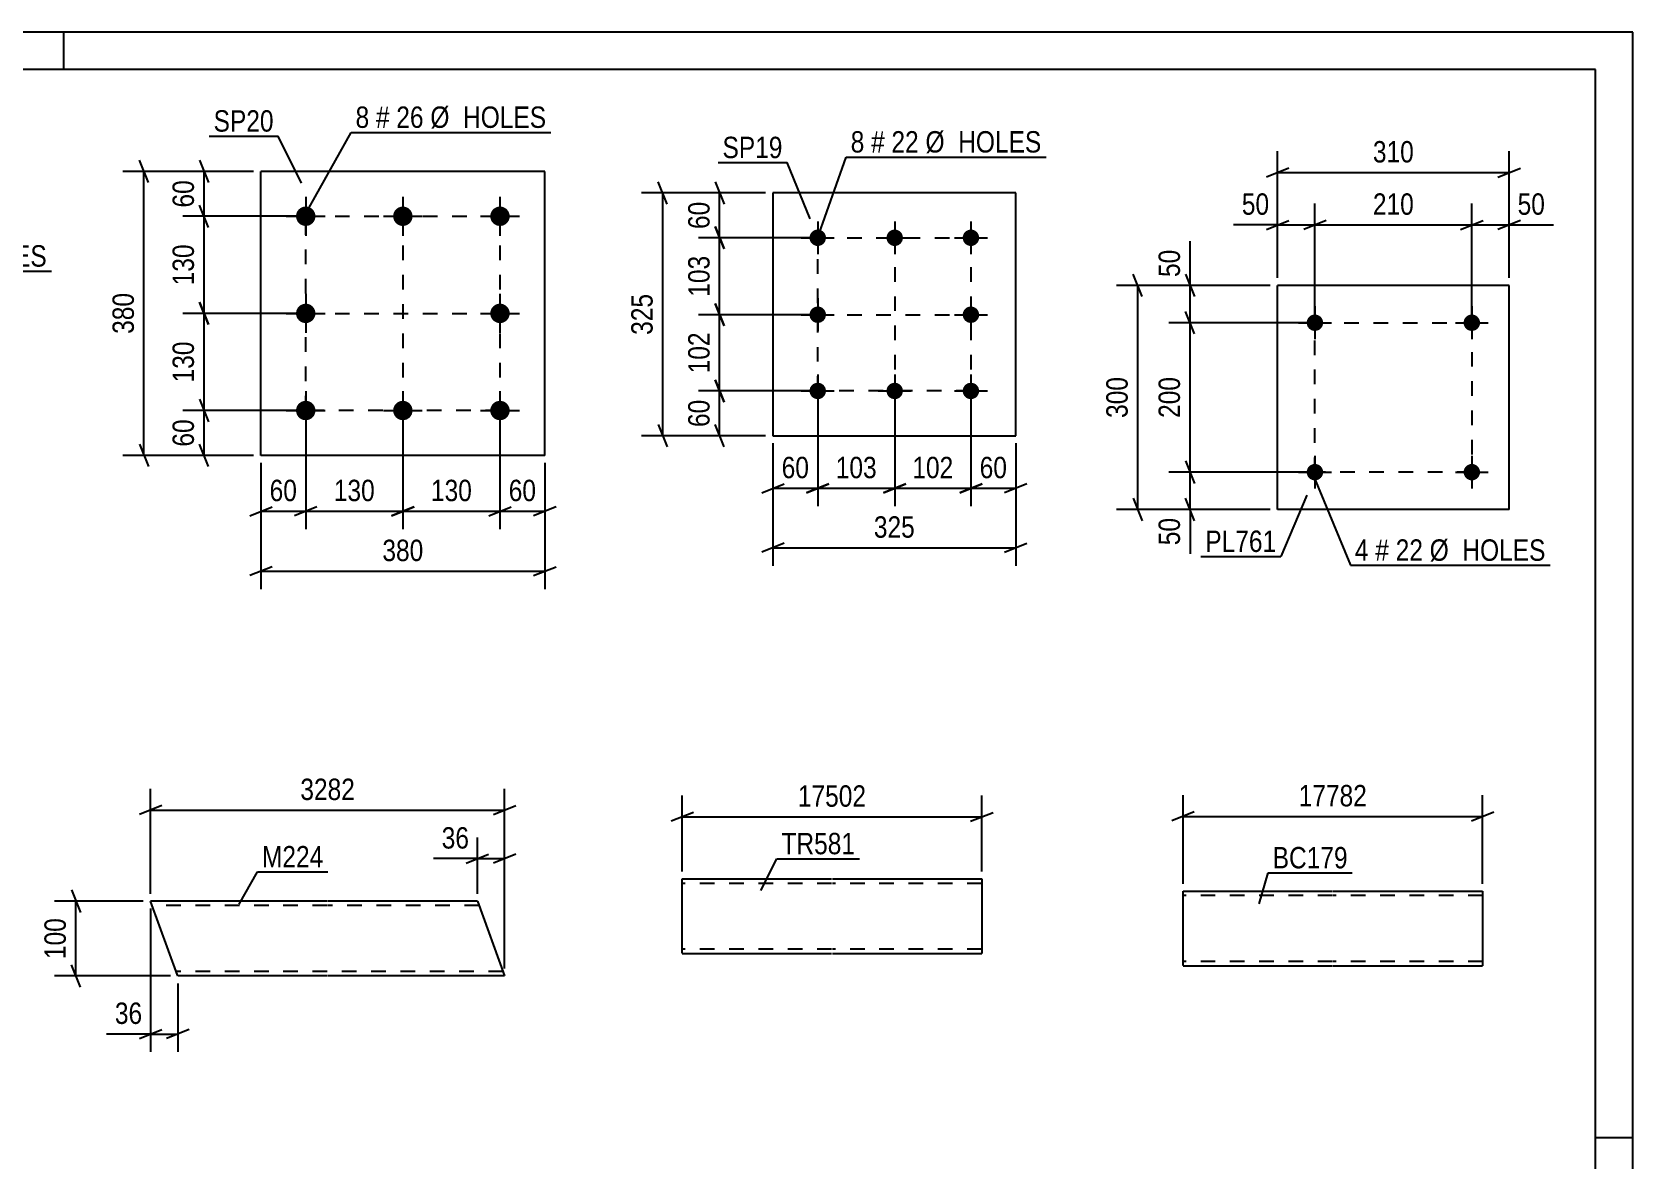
# Model space of a CAD drawing. Header units: millimetres. Extents: x 0 to 420, y 0 to 297.
# Drawn here: x 205.7 to 420, y 146 to 297 of the extents above; entities that cross this region are included whole.
import ezdxf

# ---------------------------------------------------------------- set-up
doc = ezdxf.new("R2010")
doc.units = ezdxf.units.MM
doc.linetypes.add('DXK_LINE_DOT2', pattern=[3.9198, 1.9599, -1.9599])
doc.styles.add('Arial Narrow', font='ARIALN.TTF', dxfattribs={"height": 0.2})

# ---------------------------------------------------------------- blocks, each defined once
blk = doc.blocks.new('Unknown-122572478-1115')
at = {"color": 5, "linetype": 'Continuous'}
for p, q in [((420, 297), (0, 297)), ((210, 292), (210, 297)), ((420, 0), (420, 297)), ((415, 292), (5, 292)), ((415, 5), (415, 292)), ((420, 149), (415, 149))]:
    blk.add_line(p, q, dxfattribs=at)
blk = doc.blocks.new('Part-122572478-1528 - 1512')
at = {"color": 2, "linetype": 'Continuous'}
for p, q in [((245.24, 180.67), (221.6, 180.67)), ((225.21, 170.76), (221.6, 180.67)), ((265.34, 180.67), (245.34, 180.67)), ((265.34, 180.67), (268.98, 170.67)), ((225.24, 170.67), (225.21, 170.76)), ((245.24, 170.67), (225.24, 170.67)), ((268.98, 170.67), (245.34, 170.67))]:
    blk.add_line(p, q, dxfattribs=at)
at = {"color": 7, "linetype": 'DXK_LINE_DOT2'}
for p, q in [((245.24, 180.07), (221.82, 180.07)), ((265.56, 180.07), (245.34, 180.07)), ((225.03, 171.27), (225.01, 171.31)), ((245.24, 171.27), (225.03, 171.27)), ((268.77, 171.27), (245.34, 171.27)), ((268.77, 171.27), (268.75, 171.31))]:
    blk.add_line(p, q, dxfattribs=at)
blk = doc.blocks.new('Part-122572478-1619 - 1603')
at = {"color": 2, "linetype": 'Continuous'}
for p, q in [((292.75, 173.74), (292.75, 183.65)), ((292.75, 183.65), (312.75, 183.65)), ((312.85, 183.65), (332.85, 183.65)), ((332.85, 183.65), (332.85, 173.65)), ((292.75, 173.74), (292.75, 173.65)), ((292.75, 173.65), (312.75, 173.65)), ((312.85, 173.65), (332.85, 173.65))]:
    blk.add_line(p, q, dxfattribs=at)
at = {"color": 7, "linetype": 'DXK_LINE_DOT2'}
for p, q in [((312.75, 183.05), (292.75, 183.05)), ((332.85, 183.05), (312.85, 183.05)), ((332.85, 183.56), (332.85, 183.65)), ((292.75, 174.25), (292.75, 174.29)), ((312.75, 174.25), (292.75, 174.25)), ((332.85, 174.25), (312.85, 174.25)), ((332.85, 174.25), (332.85, 174.29))]:
    blk.add_line(p, q, dxfattribs=at)
blk = doc.blocks.new('Part-122572478-1658 - 1642')
at = {"color": 2, "linetype": 'Continuous'}
for p, q in [((337.39, 275.46), (304.89, 275.46)), ((304.89, 275.46), (304.89, 242.96)), ((337.39, 242.96), (337.39, 275.46)), ((304.89, 242.96), (337.39, 242.96))]:
    blk.add_line(p, q, dxfattribs=at)
blk = doc.blocks.new('Bolt-122572478-1691 - 1642')
at = {"linetype": 'Continuous'}
for points in [[(310.89, 270.56, -1), (310.89, 268.36, -1)], [(321.19, 270.56, -1), (321.19, 268.36, -1)], [(331.39, 270.56, -1), (331.39, 268.36, -1)], [(310.89, 260.26, -1), (310.89, 258.06, -1)], [(331.39, 260.26, -1), (331.39, 258.06, -1)], [(310.89, 250.06, -1), (310.89, 247.86, -1)], [(321.19, 250.06, -1), (321.19, 247.86, -1)], [(331.39, 250.06, -1), (331.39, 247.86, -1)]]:
    blk.add_hatch(color=1, dxfattribs=at).paths.add_polyline_path(points)
at = {"color": 1, "linetype": 'Continuous'}
for p, q in [((310.89, 271.66), (310.89, 267.26)), ((321.19, 271.66), (321.19, 267.26)), ((331.39, 271.66), (331.39, 267.26)), ((308.69, 269.46), (313.09, 269.46)), ((318.99, 269.46), (323.39, 269.46)), ((329.19, 269.46), (333.59, 269.46)), ((310.89, 261.36), (310.89, 256.96)), ((331.39, 261.36), (331.39, 256.96)), ((308.69, 259.16), (313.09, 259.16)), ((329.19, 259.16), (333.59, 259.16)), ((310.89, 251.16), (310.89, 246.76)), ((321.19, 251.16), (321.19, 246.76)), ((331.39, 251.16), (331.39, 246.76)), ((308.69, 248.96), (313.09, 248.96)), ((318.99, 248.96), (323.39, 248.96)), ((329.19, 248.96), (333.59, 248.96))]:
    blk.add_line(p, q, dxfattribs=at)
blk = doc.blocks.new('Bolt-122572478-2098 - 2064')
at = {"linetype": 'Continuous'}
for points in [[(242.36, 273.64, -1), (242.36, 271.04, -1)], [(255.36, 273.64, -1), (255.36, 271.04, -1)], [(268.36, 273.64, -1), (268.36, 271.04, -1)], [(242.36, 260.64, -1), (242.36, 258.04, -1)], [(268.36, 260.64, -1), (268.36, 258.04, -1)], [(242.36, 247.64, -1), (242.36, 245.04, -1)], [(255.36, 247.64, -1), (255.36, 245.04, -1)], [(268.36, 247.64, -1), (268.36, 245.04, -1)]]:
    blk.add_hatch(color=1, dxfattribs=at).paths.add_polyline_path(points)
at = {"color": 1, "linetype": 'Continuous'}
for p, q in [((242.36, 274.94), (242.36, 269.74)), ((255.36, 274.94), (255.36, 269.74)), ((268.36, 274.94), (268.36, 269.74)), ((239.76, 272.34), (244.96, 272.34)), ((252.76, 272.34), (257.96, 272.34)), ((265.76, 272.34), (270.96, 272.34)), ((242.36, 261.94), (242.36, 256.74)), ((268.36, 261.94), (268.36, 256.74)), ((239.76, 259.34), (244.96, 259.34)), ((265.76, 259.34), (270.96, 259.34)), ((242.36, 248.94), (242.36, 243.74)), ((255.36, 248.94), (255.36, 243.74)), ((268.36, 248.94), (268.36, 243.74)), ((239.76, 246.34), (244.96, 246.34)), ((252.76, 246.34), (257.96, 246.34)), ((265.76, 246.34), (270.96, 246.34))]:
    blk.add_line(p, q, dxfattribs=at)
blk = doc.blocks.new('Part-122572478-2113 - 2064')
at = {"color": 2, "linetype": 'Continuous'}
for p, q in [((274.36, 278.34), (236.36, 278.34)), ((236.36, 240.34), (236.36, 278.34)), ((274.36, 240.34), (274.36, 278.34)), ((274.36, 240.34), (236.36, 240.34))]:
    blk.add_line(p, q, dxfattribs=at)
blk = doc.blocks.new('Bolt-122572478-2298 - 2244')
at = {"linetype": 'Continuous'}
for points in [[(378.53, 258.09, -1), (376.33, 258.09, -1)], [(399.53, 258.09, -1), (397.33, 258.09, -1)]]:
    blk.add_hatch(color=1, dxfattribs=at).paths.add_polyline_path(points)
at = {"color": 1, "linetype": 'Continuous'}
for p, q in [((377.43, 260.29), (377.43, 255.89)), ((398.43, 260.29), (398.43, 255.89)), ((375.23, 258.09), (379.63, 258.09)), ((396.23, 258.09), (400.63, 258.09))]:
    blk.add_line(p, q, dxfattribs=at)
blk = doc.blocks.new('Part-122572478-2260 - 2244')
at = {"color": 2, "linetype": 'Continuous'}
for p, q in [((403.43, 263.09), (372.43, 263.09)), ((372.43, 233.09), (372.43, 263.09)), ((403.43, 233.09), (403.43, 263.09)), ((403.43, 233.09), (372.43, 233.09))]:
    blk.add_line(p, q, dxfattribs=at)
blk = doc.blocks.new('Bolt-122572478-2293 - 2244')
at = {"linetype": 'Continuous'}
for points in [[(378.53, 238.09, -1), (376.33, 238.09, -1)], [(399.53, 238.09, -1), (397.33, 238.09, -1)]]:
    blk.add_hatch(color=1, dxfattribs=at).paths.add_polyline_path(points)
at = {"color": 1, "linetype": 'Continuous'}
for p, q in [((377.43, 240.29), (377.43, 235.89)), ((398.43, 240.29), (398.43, 235.89)), ((375.23, 238.09), (379.63, 238.09)), ((396.23, 238.09), (400.63, 238.09))]:
    blk.add_line(p, q, dxfattribs=at)
blk = doc.blocks.new('Part-122572478-2512 - 2494')
at = {"color": 2, "linetype": 'Continuous'}
for p, q in [((359.78, 172.1), (359.78, 182.01)), ((359.78, 182.01), (379.78, 182.01)), ((379.88, 182.01), (399.88, 182.01)), ((399.88, 182.01), (399.88, 172.01)), ((359.78, 172.1), (359.78, 172.01)), ((359.78, 172.01), (379.78, 172.01)), ((379.88, 172.01), (399.88, 172.01))]:
    blk.add_line(p, q, dxfattribs=at)
at = {"color": 7, "linetype": 'DXK_LINE_DOT2'}
for p, q in [((379.78, 181.41), (359.78, 181.41)), ((399.88, 181.41), (379.88, 181.41)), ((399.88, 181.91), (399.88, 182.01)), ((359.78, 172.61), (359.78, 172.65)), ((379.78, 172.61), (359.78, 172.61)), ((399.88, 172.61), (379.88, 172.61)), ((399.88, 172.61), (399.88, 172.65))]:
    blk.add_line(p, q, dxfattribs=at)
blk = doc.blocks.new('Rectangle-122572478-1778 - 1642')
at = {"color": 1, "linetype": 'DXK_LINE_DOT2'}
blk.add_lwpolyline([(310.89, 269.46), (331.39, 269.46), (331.39, 248.96), (310.89, 248.96), (310.89, 269.46)], close=True, dxfattribs=at)
blk = doc.blocks.new('Rectangle-122572478-2200 - 2064')
at = {"color": 1, "linetype": 'DXK_LINE_DOT2'}
blk.add_lwpolyline([(242.36, 272.34), (268.36, 272.34), (268.36, 246.34), (242.36, 246.34), (242.36, 272.34)], close=True, dxfattribs=at)
blk = doc.blocks.new('Rectangle-122572478-2407 - 2244')
at = {"color": 1, "linetype": 'DXK_LINE_DOT2'}
blk.add_lwpolyline([(377.43, 258.09), (398.43, 258.09), (398.43, 238.09), (377.43, 238.09), (377.43, 258.09)], close=True, dxfattribs=at)
blk = doc.blocks.new('Line-122572478-1771 - 1642')
at = {"color": 1, "linetype": 'DXK_LINE_DOT2'}
blk.add_line((321.19, 269.46), (321.19, 248.96), dxfattribs=at)
blk = doc.blocks.new('Line-122572478-2193 - 2064')
at = {"color": 1, "linetype": 'DXK_LINE_DOT2'}
blk.add_line((255.36, 272.34), (255.36, 246.34), dxfattribs=at)
blk = doc.blocks.new('Line-122572478-1764 - 1642')
at = {"color": 1, "linetype": 'DXK_LINE_DOT2'}
blk.add_line((310.89, 259.16), (331.39, 259.16), dxfattribs=at)
blk = doc.blocks.new('Line-122572478-2186 - 2064')
at = {"color": 1, "linetype": 'DXK_LINE_DOT2'}
blk.add_line((242.36, 259.34), (268.36, 259.34), dxfattribs=at)
blk = doc.blocks.new('StraightDimension-122572478-1582 - 1512')
at = {"color": 7, "linetype": 'Continuous'}
for p, q in [((221.6, 179.67), (221.6, 160.49)), ((225.24, 169.67), (225.24, 160.49)), ((220.1, 162.29), (223.1, 163.49)), ((221.6, 162.89), (225.24, 162.89)), ((226.74, 163.49), (223.74, 162.29))]:
    blk.add_line(p, q, dxfattribs=at)
at = {"color": 0}
blk.add_wipeout([(221.08, 163.64), (221.08, 167.84), (216.22, 167.84), (216.22, 163.64)], dxfattribs=at)
at = {"color": 7, "linetype": 'Continuous'}
blk.add_line((221.6, 162.89), (215.7, 162.89), dxfattribs=at)
blk.add_line((221.6, 162.89), (215.7, 162.89), dxfattribs=at)
at = {"color": 3, "style": 'Arial Narrow'}
blk.add_text('36', height=2.863, dxfattribs=at).set_placement((216.82, 164.24))
blk = doc.blocks.new('StraightDimension-122572478-1542 - 1512')
at = {"color": 7, "linetype": 'Continuous'}
for p, q in [((211, 182.17), (212.2, 179.17)), ((220.6, 180.67), (208.75, 180.67)), ((211.6, 170.67), (211.6, 180.67)), ((212.2, 169.17), (211, 172.17)), ((224.24, 170.67), (208.75, 170.67))]:
    blk.add_line(p, q, dxfattribs=at)
at = {"color": 0}
blk.add_wipeout([(210.85, 179.01), (206.65, 179.01), (206.65, 172.32), (210.85, 172.32)], dxfattribs=at)
at = {"color": 3, "style": 'Arial Narrow'}
blk.add_text('100', height=2.863, rotation=90.0002, dxfattribs=at).set_placement((210.25, 172.92))
blk = doc.blocks.new('StraightDimension-122572478-1531 - 1512')
at = {"color": 7, "linetype": 'Continuous'}
for p, q in [((221.6, 181.67), (221.6, 195.71)), ((268.98, 171.67), (268.98, 195.71)), ((223.1, 193.46), (220.1, 192.26)), ((221.6, 192.86), (268.98, 192.86)), ((267.48, 192.26), (270.48, 193.46))]:
    blk.add_line(p, q, dxfattribs=at)
at = {"color": 0}
blk.add_wipeout([(249.55, 193.61), (249.55, 197.81), (241.04, 197.81), (241.04, 193.61)], dxfattribs=at)
at = {"color": 3, "style": 'Arial Narrow'}
blk.add_text('3282', height=2.863, dxfattribs=at).set_placement((241.64, 194.21))
blk = doc.blocks.new('StraightDimension-122572478-1564 - 1512')
at = {"color": 7, "linetype": 'Continuous'}
for p, q in [((265.34, 181.67), (265.34, 189.21)), ((268.98, 171.67), (268.98, 189.21)), ((263.84, 185.76), (266.84, 186.96)), ((270.48, 186.96), (267.48, 185.76)), ((265.34, 186.36), (268.98, 186.36))]:
    blk.add_line(p, q, dxfattribs=at)
at = {"color": 0}
blk.add_wipeout([(264.82, 187.11), (264.82, 191.31), (259.96, 191.31), (259.96, 187.11)], dxfattribs=at)
at = {"color": 7, "linetype": 'Continuous'}
blk.add_line((265.34, 186.36), (259.44, 186.36), dxfattribs=at)
blk.add_line((265.34, 186.36), (259.44, 186.36), dxfattribs=at)
at = {"color": 3, "style": 'Arial Narrow'}
blk.add_text('36', height=2.863, dxfattribs=at).set_placement((260.56, 187.71))
blk = doc.blocks.new('StraightDimension-122572478-1628 - 1603')
at = {"color": 7, "linetype": 'Continuous'}
for p, q in [((292.75, 184.65), (292.75, 194.81)), ((332.85, 184.65), (332.85, 194.81)), ((294.25, 192.56), (291.25, 191.36)), ((292.75, 191.96), (332.85, 191.96)), ((331.35, 191.36), (334.35, 192.56))]:
    blk.add_line(p, q, dxfattribs=at)
at = {"color": 0}
blk.add_wipeout([(317.97, 192.71), (317.97, 196.91), (307.63, 196.91), (307.63, 192.71)], dxfattribs=at)
at = {"color": 3, "style": 'Arial Narrow'}
blk.add_text('17502', height=2.863, dxfattribs=at).set_placement((308.23, 193.31))
blk = doc.blocks.new('StraightDimension-122572478-1718 - 1642')
at = {"color": 7, "linetype": 'Continuous'}
for p, q in [((290.74, 273.96), (289.54, 276.96)), ((303.89, 275.46), (287.29, 275.46)), ((290.14, 242.96), (290.14, 275.46)), ((289.54, 244.46), (290.74, 241.46)), ((303.89, 242.96), (287.29, 242.96))]:
    blk.add_line(p, q, dxfattribs=at)
at = {"color": 0}
blk.add_wipeout([(289.39, 262.55), (285.19, 262.55), (285.19, 255.87), (289.39, 255.87)], dxfattribs=at)
at = {"color": 3, "style": 'Arial Narrow'}
blk.add_text('325', height=2.863, rotation=90.0002, dxfattribs=at).set_placement((288.79, 256.47))
blk = doc.blocks.new('StraightDimension-122572478-1693 - 1642')
at = {"color": 7, "linetype": 'Continuous'}
for p, q in [((297.16, 276.96), (298.36, 273.96)), ((303.89, 275.46), (294.91, 275.46)), ((297.76, 269.46), (297.76, 275.46)), ((298.36, 267.96), (297.16, 270.96)), ((309.89, 269.46), (294.91, 269.46))]:
    blk.add_line(p, q, dxfattribs=at)
at = {"color": 0}
blk.add_wipeout([(297.01, 274.89), (292.81, 274.89), (292.81, 270.03), (297.01, 270.03)], dxfattribs=at)
at = {"color": 3, "style": 'Arial Narrow'}
blk.add_text('60', height=2.863, rotation=90.0002, dxfattribs=at).set_placement((296.41, 270.63))
blk = doc.blocks.new('StraightDimension-122572478-1703 - 1642')
at = {"color": 7, "linetype": 'Continuous'}
for p, q in [((309.89, 248.96), (294.91, 248.96)), ((297.16, 250.46), (298.36, 247.46)), ((297.76, 242.96), (297.76, 248.96)), ((298.36, 241.46), (297.16, 244.46)), ((303.89, 242.96), (294.91, 242.96))]:
    blk.add_line(p, q, dxfattribs=at)
at = {"color": 0}
blk.add_wipeout([(297.01, 248.39), (292.81, 248.39), (292.81, 243.53), (297.01, 243.53)], dxfattribs=at)
at = {"color": 3, "style": 'Arial Narrow'}
blk.add_text('60', height=2.863, rotation=90.0002, dxfattribs=at).set_placement((296.41, 244.13))
blk = doc.blocks.new('StraightDimension-122572478-1731 - 1642')
at = {"color": 7, "linetype": 'Continuous'}
for p, q in [((331.39, 247.96), (331.39, 233.53)), ((337.39, 241.96), (337.39, 233.53)), ((329.89, 235.33), (332.89, 236.53)), ((331.39, 235.93), (337.39, 235.93)), ((338.89, 236.53), (335.89, 235.33))]:
    blk.add_line(p, q, dxfattribs=at)
at = {"color": 0}
blk.add_wipeout([(336.82, 236.68), (336.82, 240.88), (331.96, 240.88), (331.96, 236.68)], dxfattribs=at)
at = {"color": 3, "style": 'Arial Narrow'}
blk.add_text('60', height=2.863, dxfattribs=at).set_placement((332.56, 237.28))
blk = doc.blocks.new('StraightDimension-122572478-1741 - 1642')
at = {"color": 7, "linetype": 'Continuous'}
for p, q in [((310.89, 247.96), (310.89, 233.53)), ((304.89, 241.96), (304.89, 233.53)), ((303.39, 235.33), (306.39, 236.53)), ((304.89, 235.93), (310.89, 235.93)), ((312.39, 236.53), (309.39, 235.33))]:
    blk.add_line(p, q, dxfattribs=at)
at = {"color": 0}
blk.add_wipeout([(310.32, 236.68), (310.32, 240.88), (305.46, 240.88), (305.46, 236.68)], dxfattribs=at)
at = {"color": 3, "style": 'Arial Narrow'}
blk.add_text('60', height=2.863, dxfattribs=at).set_placement((306.06, 237.28))
blk = doc.blocks.new('StraightDimension-122572478-1754 - 1642')
at = {"color": 7, "linetype": 'Continuous'}
for p, q in [((304.89, 241.96), (304.89, 225.57)), ((337.39, 241.96), (337.39, 225.57)), ((306.39, 228.57), (303.39, 227.37)), ((304.89, 227.97), (337.39, 227.97)), ((335.89, 227.37), (338.89, 228.57))]:
    blk.add_line(p, q, dxfattribs=at)
at = {"color": 0}
blk.add_wipeout([(324.48, 228.72), (324.48, 232.92), (317.8, 232.92), (317.8, 228.72)], dxfattribs=at)
at = {"color": 3, "style": 'Arial Narrow'}
blk.add_text('325', height=2.863, dxfattribs=at).set_placement((318.4, 229.32))
blk = doc.blocks.new('StraightDimension-122572478-3417 - 1642')
at = {"color": 7, "linetype": 'Continuous'}
for p, q in [((297.16, 260.66), (298.36, 257.66)), ((309.89, 259.16), (294.91, 259.16)), ((297.76, 248.96), (297.76, 259.16)), ((309.89, 248.96), (294.91, 248.96)), ((298.36, 247.46), (297.16, 250.46))]:
    blk.add_line(p, q, dxfattribs=at)
at = {"color": 0}
blk.add_wipeout([(297.01, 257.4), (292.81, 257.4), (292.81, 250.72), (297.01, 250.72)], dxfattribs=at)
at = {"color": 3, "style": 'Arial Narrow'}
blk.add_text('102', height=2.863, rotation=90.0002, dxfattribs=at).set_placement((296.41, 251.32))
blk = doc.blocks.new('StraightDimension-122572478-3419 - 1642')
at = {"color": 7, "linetype": 'Continuous'}
for p, q in [((297.16, 270.96), (298.36, 267.96)), ((309.89, 269.46), (294.91, 269.46)), ((297.76, 259.16), (297.76, 269.46)), ((298.36, 257.66), (297.16, 260.66)), ((309.89, 259.16), (294.91, 259.16))]:
    blk.add_line(p, q, dxfattribs=at)
at = {"color": 0}
blk.add_wipeout([(297.01, 267.65), (292.81, 267.65), (292.81, 260.97), (297.01, 260.97)], dxfattribs=at)
at = {"color": 3, "style": 'Arial Narrow'}
blk.add_text('103', height=2.863, rotation=90.0002, dxfattribs=at).set_placement((296.41, 261.57))
blk = doc.blocks.new('StraightDimension-122572478-3439 - 1642')
at = {"color": 7, "linetype": 'Continuous'}
for p, q in [((310.89, 247.96), (310.89, 233.53)), ((321.19, 247.96), (321.19, 233.53)), ((309.39, 235.33), (312.39, 236.53)), ((310.89, 235.93), (321.19, 235.93)), ((322.69, 236.53), (319.69, 235.33))]:
    blk.add_line(p, q, dxfattribs=at)
at = {"color": 0}
blk.add_wipeout([(319.38, 236.68), (319.38, 240.88), (312.7, 240.88), (312.7, 236.68)], dxfattribs=at)
at = {"color": 3, "style": 'Arial Narrow'}
blk.add_text('103', height=2.863, dxfattribs=at).set_placement((313.3, 237.28))
blk = doc.blocks.new('StraightDimension-122572478-3441 - 1642')
at = {"color": 7, "linetype": 'Continuous'}
for p, q in [((321.19, 247.96), (321.19, 233.53)), ((331.39, 247.96), (331.39, 233.53)), ((319.69, 235.33), (322.69, 236.53)), ((321.19, 235.93), (331.39, 235.93)), ((332.89, 236.53), (329.89, 235.33))]:
    blk.add_line(p, q, dxfattribs=at)
at = {"color": 0}
blk.add_wipeout([(329.63, 236.68), (329.63, 240.88), (322.95, 240.88), (322.95, 236.68)], dxfattribs=at)
at = {"color": 3, "style": 'Arial Narrow'}
blk.add_text('102', height=2.863, dxfattribs=at).set_placement((323.55, 237.28))
blk = doc.blocks.new('StraightDimension-122572478-2129 - 2064')
at = {"color": 7, "linetype": 'Continuous'}
for p, q in [((228.15, 279.84), (229.35, 276.84)), ((235.36, 278.34), (225.9, 278.34)), ((228.75, 272.34), (228.75, 278.34)), ((241.36, 272.34), (225.9, 272.34)), ((229.35, 270.84), (228.15, 273.84))]:
    blk.add_line(p, q, dxfattribs=at)
at = {"color": 0}
blk.add_wipeout([(228, 277.77), (223.8, 277.77), (223.8, 272.91), (228, 272.91)], dxfattribs=at)
at = {"color": 3, "style": 'Arial Narrow'}
blk.add_text('60', height=2.863, rotation=90.0002, dxfattribs=at).set_placement((227.4, 273.51))
blk = doc.blocks.new('StraightDimension-122572478-2115 - 2064')
at = {"color": 7, "linetype": 'Continuous'}
for p, q in [((228.15, 247.84), (229.35, 244.84)), ((241.36, 246.34), (225.9, 246.34)), ((228.75, 240.34), (228.75, 246.34)), ((235.36, 240.34), (225.9, 240.34)), ((229.35, 238.84), (228.15, 241.84))]:
    blk.add_line(p, q, dxfattribs=at)
at = {"color": 0}
blk.add_wipeout([(228, 245.77), (223.8, 245.77), (223.8, 240.91), (228, 240.91)], dxfattribs=at)
at = {"color": 3, "style": 'Arial Narrow'}
blk.add_text('60', height=2.863, rotation=90.0002, dxfattribs=at).set_placement((227.4, 241.51))
blk = doc.blocks.new('StraightDimension-122572478-4116 - 2064')
at = {"color": 7, "linetype": 'Continuous'}
for p, q in [((241.36, 272.34), (225.9, 272.34)), ((229.35, 270.84), (228.15, 273.84)), ((228.75, 259.34), (228.75, 272.34)), ((241.36, 259.34), (225.9, 259.34)), ((228.15, 260.84), (229.35, 257.84))]:
    blk.add_line(p, q, dxfattribs=at)
at = {"color": 0}
blk.add_wipeout([(228, 269.18), (223.8, 269.18), (223.8, 262.5), (228, 262.5)], dxfattribs=at)
at = {"color": 3, "style": 'Arial Narrow'}
blk.add_text('130', height=2.863, rotation=90.0002, dxfattribs=at).set_placement((227.4, 263.1))
blk = doc.blocks.new('StraightDimension-122572478-2140 - 2064')
at = {"color": 7, "linetype": 'Continuous'}
for p, q in [((221.31, 276.84), (220.11, 279.84)), ((235.36, 278.34), (217.86, 278.34)), ((220.71, 240.34), (220.71, 278.34)), ((235.36, 240.34), (217.86, 240.34)), ((220.11, 241.84), (221.31, 238.84))]:
    blk.add_line(p, q, dxfattribs=at)
at = {"color": 0}
blk.add_wipeout([(219.96, 262.68), (215.76, 262.68), (215.76, 256), (219.96, 256)], dxfattribs=at)
at = {"color": 3, "style": 'Arial Narrow'}
blk.add_text('380', height=2.863, rotation=90.0002, dxfattribs=at).set_placement((219.36, 256.6))
blk = doc.blocks.new('StraightDimension-122572478-2151 - 2064')
at = {"color": 7, "linetype": 'Continuous'}
for p, q in [((268.36, 245.34), (268.36, 230.46)), ((274.36, 239.34), (274.36, 230.46)), ((266.86, 232.26), (269.86, 233.46)), ((268.36, 232.86), (274.36, 232.86)), ((275.86, 233.46), (272.86, 232.26))]:
    blk.add_line(p, q, dxfattribs=at)
at = {"color": 0}
blk.add_wipeout([(273.79, 233.61), (273.79, 237.81), (268.93, 237.81), (268.93, 233.61)], dxfattribs=at)
at = {"color": 3, "style": 'Arial Narrow'}
blk.add_text('60', height=2.863, dxfattribs=at).set_placement((269.53, 234.21))
blk = doc.blocks.new('StraightDimension-122572478-2165 - 2064')
at = {"color": 7, "linetype": 'Continuous'}
for p, q in [((242.36, 245.34), (242.36, 230.46)), ((236.36, 239.34), (236.36, 230.46)), ((234.86, 232.26), (237.86, 233.46)), ((236.36, 232.86), (242.36, 232.86)), ((243.86, 233.46), (240.86, 232.26))]:
    blk.add_line(p, q, dxfattribs=at)
at = {"color": 0}
blk.add_wipeout([(241.79, 233.61), (241.79, 237.81), (236.93, 237.81), (236.93, 233.61)], dxfattribs=at)
at = {"color": 3, "style": 'Arial Narrow'}
blk.add_text('60', height=2.863, dxfattribs=at).set_placement((237.53, 234.21))
blk = doc.blocks.new('StraightDimension-122572478-2176 - 2064')
at = {"color": 7, "linetype": 'Continuous'}
for p, q in [((236.36, 239.34), (236.36, 222.44)), ((274.36, 239.34), (274.36, 222.44)), ((237.86, 225.44), (234.86, 224.24)), ((272.86, 224.24), (275.86, 225.44)), ((236.36, 224.84), (274.36, 224.84))]:
    blk.add_line(p, q, dxfattribs=at)
at = {"color": 0}
blk.add_wipeout([(258.7, 225.59), (258.7, 229.79), (252.02, 229.79), (252.02, 225.59)], dxfattribs=at)
at = {"color": 3, "style": 'Arial Narrow'}
blk.add_text('380', height=2.863, dxfattribs=at).set_placement((252.62, 226.19))
blk = doc.blocks.new('StraightDimension-122572478-4114 - 2064')
at = {"color": 7, "linetype": 'Continuous'}
for p, q in [((241.36, 259.34), (225.9, 259.34)), ((229.35, 257.84), (228.15, 260.84)), ((228.75, 246.34), (228.75, 259.34)), ((228.15, 247.84), (229.35, 244.84)), ((241.36, 246.34), (225.9, 246.34))]:
    blk.add_line(p, q, dxfattribs=at)
at = {"color": 0}
blk.add_wipeout([(228, 256.18), (223.8, 256.18), (223.8, 249.5), (228, 249.5)], dxfattribs=at)
at = {"color": 3, "style": 'Arial Narrow'}
blk.add_text('130', height=2.863, rotation=90.0002, dxfattribs=at).set_placement((227.4, 250.1))
blk = doc.blocks.new('StraightDimension-122572478-4136 - 2064')
at = {"color": 7, "linetype": 'Continuous'}
for p, q in [((242.36, 245.34), (242.36, 230.46)), ((255.36, 245.34), (255.36, 230.46)), ((243.86, 233.46), (240.86, 232.26)), ((242.36, 232.86), (255.36, 232.86)), ((253.86, 232.26), (256.86, 233.46))]:
    blk.add_line(p, q, dxfattribs=at)
at = {"color": 0}
blk.add_wipeout([(252.2, 233.61), (252.2, 237.81), (245.52, 237.81), (245.52, 233.61)], dxfattribs=at)
at = {"color": 3, "style": 'Arial Narrow'}
blk.add_text('130', height=2.863, dxfattribs=at).set_placement((246.12, 234.21))
blk = doc.blocks.new('StraightDimension-122572478-4138 - 2064')
at = {"color": 7, "linetype": 'Continuous'}
for p, q in [((255.36, 245.34), (255.36, 230.46)), ((268.36, 245.34), (268.36, 230.46)), ((256.86, 233.46), (253.86, 232.26)), ((255.36, 232.86), (268.36, 232.86)), ((266.86, 232.26), (269.86, 233.46))]:
    blk.add_line(p, q, dxfattribs=at)
at = {"color": 0}
blk.add_wipeout([(265.2, 233.61), (265.2, 237.81), (258.52, 237.81), (258.52, 233.61)], dxfattribs=at)
at = {"color": 3, "style": 'Arial Narrow'}
blk.add_text('130', height=2.863, dxfattribs=at).set_placement((259.12, 234.21))
blk = doc.blocks.new('StraightDimension-122572478-2313 - 2244')
at = {"color": 7, "linetype": 'Continuous'}
for p, q in [((361.32, 256.59), (360.12, 259.59)), ((376.43, 258.09), (357.87, 258.09)), ((360.72, 238.09), (360.72, 258.09)), ((376.43, 238.09), (357.87, 238.09)), ((360.12, 239.59), (361.32, 236.59))]:
    blk.add_line(p, q, dxfattribs=at)
at = {"color": 0}
blk.add_wipeout([(359.97, 251.43), (355.77, 251.43), (355.77, 244.75), (359.97, 244.75)], dxfattribs=at)
at = {"color": 3, "style": 'Arial Narrow'}
blk.add_text('200', height=2.863, rotation=90.0002, dxfattribs=at).set_placement((359.37, 245.35))
blk = doc.blocks.new('StraightDimension-122572478-2329 - 2244')
at = {"color": 7, "linetype": 'Continuous'}
for p, q in [((376.43, 238.09), (357.87, 238.09)), ((360.12, 239.59), (361.32, 236.59)), ((360.72, 233.09), (360.72, 238.09)), ((361.32, 231.59), (360.12, 234.59)), ((371.43, 233.09), (357.87, 233.09))]:
    blk.add_line(p, q, dxfattribs=at)
at = {"color": 0}
blk.add_wipeout([(359.97, 232.56), (355.77, 232.56), (355.77, 227.71), (359.97, 227.71)], dxfattribs=at)
at = {"color": 7, "linetype": 'Continuous'}
blk.add_line((360.72, 233.09), (360.72, 227.18), dxfattribs=at)
blk.add_line((360.72, 233.09), (360.72, 227.18), dxfattribs=at)
at = {"color": 3, "style": 'Arial Narrow'}
blk.add_text('50', height=2.863, rotation=90.0002, dxfattribs=at).set_placement((359.37, 228.31))
blk = doc.blocks.new('StraightDimension-122572478-2343 - 2244')
at = {"color": 7, "linetype": 'Continuous'}
for p, q in [((354.32, 261.59), (353.12, 264.59)), ((371.43, 263.09), (350.87, 263.09)), ((353.72, 233.09), (353.72, 263.09)), ((353.12, 234.59), (354.32, 231.59)), ((371.43, 233.09), (350.87, 233.09))]:
    blk.add_line(p, q, dxfattribs=at)
at = {"color": 0}
blk.add_wipeout([(352.97, 251.43), (348.77, 251.43), (348.77, 244.75), (352.97, 244.75)], dxfattribs=at)
at = {"color": 3, "style": 'Arial Narrow'}
blk.add_text('300', height=2.863, rotation=90.0002, dxfattribs=at).set_placement((352.37, 245.35))
blk = doc.blocks.new('StraightDimension-122572478-2300 - 2244')
at = {"color": 7, "linetype": 'Continuous'}
for p, q in [((360.12, 264.59), (361.32, 261.59)), ((371.43, 263.09), (357.87, 263.09)), ((360.72, 258.09), (360.72, 263.09)), ((361.32, 256.59), (360.12, 259.59)), ((376.43, 258.09), (357.87, 258.09))]:
    blk.add_line(p, q, dxfattribs=at)
at = {"color": 0}
blk.add_wipeout([(359.97, 268.47), (355.77, 268.47), (355.77, 263.61), (359.97, 263.61)], dxfattribs=at)
at = {"color": 7, "linetype": 'Continuous'}
blk.add_line((360.72, 263.09), (360.72, 268.99), dxfattribs=at)
blk.add_line((360.72, 263.09), (360.72, 268.99), dxfattribs=at)
at = {"color": 3, "style": 'Arial Narrow'}
blk.add_text('50', height=2.863, rotation=90.0002, dxfattribs=at).set_placement((359.37, 264.21))
blk = doc.blocks.new('StraightDimension-122572478-2354 - 2244')
at = {"color": 7, "linetype": 'Continuous'}
for p, q in [((372.43, 264.09), (372.43, 274.04)), ((377.43, 259.09), (377.43, 274.04)), ((370.93, 270.59), (373.93, 271.79)), ((372.43, 271.19), (377.43, 271.19)), ((378.93, 271.79), (375.93, 270.59))]:
    blk.add_line(p, q, dxfattribs=at)
at = {"color": 0}
blk.add_wipeout([(371.91, 271.94), (371.91, 276.14), (367.05, 276.14), (367.05, 271.94)], dxfattribs=at)
at = {"color": 7, "linetype": 'Continuous'}
blk.add_line((372.43, 271.19), (366.52, 271.19), dxfattribs=at)
blk.add_line((372.43, 271.19), (366.52, 271.19), dxfattribs=at)
at = {"color": 3, "style": 'Arial Narrow'}
blk.add_text('50', height=2.863, dxfattribs=at).set_placement((367.65, 272.54))
blk = doc.blocks.new('StraightDimension-122572478-2367 - 2244')
at = {"color": 7, "linetype": 'Continuous'}
for p, q in [((377.43, 259.09), (377.43, 274.04)), ((398.43, 259.09), (398.43, 274.04)), ((378.93, 271.79), (375.93, 270.59)), ((377.43, 271.19), (398.43, 271.19)), ((396.93, 270.59), (399.93, 271.79))]:
    blk.add_line(p, q, dxfattribs=at)
at = {"color": 0}
blk.add_wipeout([(391.27, 271.94), (391.27, 276.14), (384.59, 276.14), (384.59, 271.94)], dxfattribs=at)
at = {"color": 3, "style": 'Arial Narrow'}
blk.add_text('210', height=2.863, dxfattribs=at).set_placement((385.19, 272.54))
blk = doc.blocks.new('StraightDimension-122572478-2383 - 2244')
at = {"color": 7, "linetype": 'Continuous'}
for p, q in [((398.43, 259.09), (398.43, 274.04)), ((403.43, 264.09), (403.43, 274.04)), ((396.93, 270.59), (399.93, 271.79)), ((398.43, 271.19), (403.43, 271.19)), ((404.93, 271.79), (401.93, 270.59))]:
    blk.add_line(p, q, dxfattribs=at)
at = {"color": 0}
blk.add_wipeout([(408.81, 271.94), (408.81, 276.14), (403.96, 276.14), (403.96, 271.94)], dxfattribs=at)
at = {"color": 7, "linetype": 'Continuous'}
blk.add_line((403.43, 271.19), (409.34, 271.19), dxfattribs=at)
blk.add_line((403.43, 271.19), (409.34, 271.19), dxfattribs=at)
at = {"color": 3, "style": 'Arial Narrow'}
blk.add_text('50', height=2.863, dxfattribs=at).set_placement((404.56, 272.54))
blk = doc.blocks.new('StraightDimension-122572478-2397 - 2244')
at = {"color": 7, "linetype": 'Continuous'}
for p, q in [((372.43, 264.09), (372.43, 281.04)), ((403.43, 264.09), (403.43, 281.04)), ((373.93, 278.79), (370.93, 277.59)), ((401.93, 277.59), (404.93, 278.79)), ((372.43, 278.19), (403.43, 278.19))]:
    blk.add_line(p, q, dxfattribs=at)
at = {"color": 0}
blk.add_wipeout([(391.27, 278.94), (391.27, 283.14), (384.59, 283.14), (384.59, 278.94)], dxfattribs=at)
at = {"color": 3, "style": 'Arial Narrow'}
blk.add_text('310', height=2.863, dxfattribs=at).set_placement((385.19, 279.54))
blk = doc.blocks.new('StraightDimension-122572478-2515 - 2494')
at = {"color": 7, "linetype": 'Continuous'}
for p, q in [((359.78, 183.01), (359.78, 194.86)), ((399.88, 183.01), (399.88, 194.86)), ((361.28, 192.61), (358.28, 191.41)), ((359.78, 192.01), (399.88, 192.01)), ((398.38, 191.41), (401.38, 192.61))]:
    blk.add_line(p, q, dxfattribs=at)
at = {"color": 0}
blk.add_wipeout([(385, 192.76), (385, 196.96), (374.66, 196.96), (374.66, 192.76)], dxfattribs=at)
at = {"color": 3, "style": 'Arial Narrow'}
blk.add_text('17782', height=2.863, dxfattribs=at).set_placement((375.26, 193.36))
blk = doc.blocks.new('Mark-122572478-1524 - 1512')
at = {"color": 0}
blk.add_wipeout([(244.72, 185.19), (244.72, 188.19), (236.5, 188.19), (236.5, 185.19)], dxfattribs=at)
blk.add_wipeout([(244.72, 185.19), (244.72, 188.19), (236.5, 188.19), (236.5, 185.19)], dxfattribs=at)
at = {"color": 30, "linetype": 'Continuous'}
for p, q in [((233.45, 180.26), (235.9, 184.59)), ((235.9, 184.59), (245.32, 184.59))]:
    blk.add_line(p, q, dxfattribs=at)
at = {"color": 3, "style": 'Arial Narrow'}
blk.add_text('M224', height=2.863, dxfattribs=at).set_placement((236.5, 185.19))
blk = doc.blocks.new('Mark-122572478-1615 - 1603')
at = {"color": 0}
blk.add_wipeout([(315.89, 186.95), (315.89, 189.95), (306.03, 189.95), (306.03, 186.95)], dxfattribs=at)
blk.add_wipeout([(315.89, 186.95), (315.89, 189.95), (306.03, 189.95), (306.03, 186.95)], dxfattribs=at)
at = {"color": 30, "linetype": 'Continuous'}
for p, q in [((303.27, 182.1), (305.43, 186.35)), ((305.43, 186.35), (316.49, 186.35))]:
    blk.add_line(p, q, dxfattribs=at)
at = {"color": 3, "style": 'Arial Narrow'}
blk.add_text('TR581', height=2.863, dxfattribs=at).set_placement((306.03, 186.95))
blk = doc.blocks.new('Mark-122572478-1654 - 1642')
at = {"color": 0}
blk.add_wipeout([(306.18, 280.12), (306.18, 283.12), (298.14, 283.12), (298.14, 280.12)], dxfattribs=at)
blk.add_wipeout([(306.18, 280.12), (306.18, 283.12), (298.14, 283.12), (298.14, 280.12)], dxfattribs=at)
at = {"color": 30, "linetype": 'Continuous'}
for p in [(297.54, 279.52), (309.89, 272)]:
    blk.add_line(p, (306.78, 279.52), dxfattribs=at)
at = {"color": 3, "style": 'Arial Narrow'}
blk.add_text('SP19', height=2.863, dxfattribs=at).set_placement((298.14, 280.12))
blk = doc.blocks.new('Mark-122572478-1687 - 1642')
at = {"color": 0}
blk.add_wipeout([(317.13, 280.87), (317.13, 283.87), (315.3, 283.87), (315.3, 280.87)], dxfattribs=at)
blk.add_wipeout([(317.13, 280.87), (317.13, 283.87), (315.3, 283.87), (315.3, 280.87)], dxfattribs=at)
at = {"color": 7, "linetype": 'Continuous'}
blk.add_line((310.79, 269.28), (314.7, 280.27), dxfattribs=at)
at = {"color": 0}
blk.add_wipeout([(319.85, 280.87), (319.85, 283.87), (318.03, 283.87), (318.03, 280.87)], dxfattribs=at)
blk.add_wipeout([(319.85, 280.87), (319.85, 283.87), (318.03, 283.87), (318.03, 280.87)], dxfattribs=at)
at = {"color": 3, "style": 'Arial Narrow'}
blk.add_text('8', height=2.86, dxfattribs=at).set_placement((315.3, 280.87))
at = {"color": 0}
blk.add_wipeout([(324.41, 280.87), (324.41, 283.87), (320.75, 283.87), (320.75, 280.87)], dxfattribs=at)
blk.add_wipeout([(324.41, 280.87), (324.41, 283.87), (320.75, 283.87), (320.75, 280.87)], dxfattribs=at)
at = {"color": 3, "style": 'Arial Narrow'}
for s, height, p in [('#', 2.86, (318.03, 280.87)), ('22', 2.863, (320.75, 280.87))]:
    blk.add_text(s, height=height, dxfattribs=at).set_placement(p)
at = {"color": 0}
blk.add_wipeout([(340.84, 280.87), (340.84, 283.87), (325.31, 283.87), (325.31, 280.87)], dxfattribs=at)
blk.add_wipeout([(340.84, 280.87), (340.84, 283.87), (325.31, 283.87), (325.31, 280.87)], dxfattribs=at)
at = {"color": 7, "linetype": 'Continuous'}
blk.add_line((314.7, 280.27), (341.44, 280.27), dxfattribs=at)
at = {"color": 3, "style": 'Arial Narrow'}
blk.add_text('Ø  HOLES', height=2.863, dxfattribs=at).set_placement((325.31, 280.87))
blk = doc.blocks.new('Mark-122572478-2094 - 2064')
at = {"color": 0}
blk.add_wipeout([(250.86, 284.17), (250.86, 287.17), (249.03, 287.17), (249.03, 284.17)], dxfattribs=at)
blk.add_wipeout([(250.86, 284.17), (250.86, 287.17), (249.03, 287.17), (249.03, 284.17)], dxfattribs=at)
at = {"color": 7, "linetype": 'Continuous'}
blk.add_line((242.15, 272.32), (248.43, 283.57), dxfattribs=at)
at = {"color": 0}
blk.add_wipeout([(253.58, 284.17), (253.58, 287.17), (251.76, 287.17), (251.76, 284.17)], dxfattribs=at)
blk.add_wipeout([(253.58, 284.17), (253.58, 287.17), (251.76, 287.17), (251.76, 284.17)], dxfattribs=at)
at = {"color": 3, "style": 'Arial Narrow'}
blk.add_text('8', height=2.86, dxfattribs=at).set_placement((249.03, 284.17))
at = {"color": 0}
blk.add_wipeout([(258.14, 284.17), (258.14, 287.17), (254.48, 287.17), (254.48, 284.17)], dxfattribs=at)
blk.add_wipeout([(258.14, 284.17), (258.14, 287.17), (254.48, 287.17), (254.48, 284.17)], dxfattribs=at)
at = {"color": 3, "style": 'Arial Narrow'}
blk.add_text('#', height=2.86, dxfattribs=at).set_placement((251.76, 284.17))
at = {"color": 0}
blk.add_wipeout([(274.57, 284.17), (274.57, 287.17), (259.04, 287.17), (259.04, 284.17)], dxfattribs=at)
blk.add_wipeout([(274.57, 284.17), (274.57, 287.17), (259.04, 287.17), (259.04, 284.17)], dxfattribs=at)
at = {"color": 7, "linetype": 'Continuous'}
blk.add_line((248.43, 283.57), (275.17, 283.57), dxfattribs=at)
at = {"color": 3, "style": 'Arial Narrow'}
for s, p in [('Ø  HOLES', (259.04, 284.17)), ('26', (254.48, 284.17))]:
    blk.add_text(s, height=2.863, dxfattribs=at).set_placement(p)
blk = doc.blocks.new('Mark-122572478-2109 - 2064')
at = {"color": 0}
blk.add_wipeout([(238.07, 283.67), (238.07, 286.67), (230.03, 286.67), (230.03, 283.67)], dxfattribs=at)
blk.add_wipeout([(238.07, 283.67), (238.07, 286.67), (230.03, 286.67), (230.03, 283.67)], dxfattribs=at)
at = {"color": 30, "linetype": 'Continuous'}
for p in [(229.43, 283.07), (241.79, 276.77)]:
    blk.add_line(p, (238.67, 283.07), dxfattribs=at)
at = {"color": 3, "style": 'Arial Narrow'}
blk.add_text('SP20', height=2.863, dxfattribs=at).set_placement((230.03, 283.67))
blk = doc.blocks.new('Mark-122572478-2256 - 2244')
at = {"color": 0}
blk.add_wipeout([(372.26, 227.41), (372.26, 230.41), (362.76, 230.41), (362.76, 227.41)], dxfattribs=at)
blk.add_wipeout([(372.26, 227.41), (372.26, 230.41), (362.76, 230.41), (362.76, 227.41)], dxfattribs=at)
at = {"color": 30, "linetype": 'Continuous'}
for p in [(376.33, 235.01), (362.16, 226.81)]:
    blk.add_line(p, (372.86, 226.81), dxfattribs=at)
at = {"color": 3, "style": 'Arial Narrow'}
blk.add_text('PL761', height=2.863, dxfattribs=at).set_placement((362.76, 227.41))
blk = doc.blocks.new('MarkSet-122572478-2454 - 2244')
at = {"color": 0}
blk.add_wipeout([(384.61, 226.23), (384.61, 229.23), (382.78, 229.23), (382.78, 226.23)], dxfattribs=at)
blk.add_wipeout([(384.61, 226.23), (384.61, 229.23), (382.78, 229.23), (382.78, 226.23)], dxfattribs=at)
at = {"color": 7, "linetype": 'Continuous'}
blk.add_line((377.12, 237.93), (382.18, 225.63), dxfattribs=at)
at = {"color": 0}
blk.add_wipeout([(387.34, 226.23), (387.34, 229.23), (385.51, 229.23), (385.51, 226.23)], dxfattribs=at)
blk.add_wipeout([(387.34, 226.23), (387.34, 229.23), (385.51, 229.23), (385.51, 226.23)], dxfattribs=at)
at = {"color": 3, "style": 'Arial Narrow'}
blk.add_text('4', height=2.86, dxfattribs=at).set_placement((382.78, 226.23))
at = {"color": 0}
blk.add_wipeout([(391.89, 226.23), (391.89, 229.23), (388.24, 229.23), (388.24, 226.23)], dxfattribs=at)
blk.add_wipeout([(391.89, 226.23), (391.89, 229.23), (388.24, 229.23), (388.24, 226.23)], dxfattribs=at)
at = {"color": 3, "style": 'Arial Narrow'}
for s, height, p in [('#', 2.86, (385.51, 226.23)), ('22', 2.863, (388.24, 226.23))]:
    blk.add_text(s, height=height, dxfattribs=at).set_placement(p)
at = {"color": 0}
blk.add_wipeout([(408.32, 226.23), (408.32, 229.23), (392.79, 229.23), (392.79, 226.23)], dxfattribs=at)
blk.add_wipeout([(408.32, 226.23), (408.32, 229.23), (392.79, 229.23), (392.79, 226.23)], dxfattribs=at)
at = {"color": 7, "linetype": 'Continuous'}
blk.add_line((382.18, 225.63), (408.92, 225.63), dxfattribs=at)
at = {"color": 3, "style": 'Arial Narrow'}
blk.add_text('Ø  HOLES', height=2.863, dxfattribs=at).set_placement((392.79, 226.23))
blk = doc.blocks.new('Mark-122572478-2508 - 2494')
at = {"color": 0}
blk.add_wipeout([(381.83, 185.06), (381.83, 188.06), (371.78, 188.06), (371.78, 185.06)], dxfattribs=at)
blk.add_wipeout([(381.83, 185.06), (381.83, 188.06), (371.78, 188.06), (371.78, 185.06)], dxfattribs=at)
at = {"color": 30, "linetype": 'Continuous'}
for p, q in [((369.96, 180.31), (371.18, 184.46)), ((371.18, 184.46), (382.43, 184.46))]:
    blk.add_line(p, q, dxfattribs=at)
at = {"color": 3, "style": 'Arial Narrow'}
blk.add_text('BC179', height=2.863, dxfattribs=at).set_placement((371.78, 185.06))
blk = doc.blocks.new('MarkSet-122572478-3134 - 2868')
at = {"color": 0}
blk.add_wipeout([(184.02, 265.6), (184.02, 268.6), (182.19, 268.6), (182.19, 265.6)], dxfattribs=at)
blk.add_wipeout([(184.02, 265.6), (184.02, 268.6), (182.19, 268.6), (182.19, 265.6)], dxfattribs=at)
at = {"color": 7, "linetype": 'Continuous'}
blk.add_line((170.49, 250.03), (181.59, 265), dxfattribs=at)
at = {"color": 0}
blk.add_wipeout([(186.74, 265.6), (186.74, 268.6), (184.92, 268.6), (184.92, 265.6)], dxfattribs=at)
blk.add_wipeout([(186.74, 265.6), (186.74, 268.6), (184.92, 268.6), (184.92, 265.6)], dxfattribs=at)
at = {"color": 3, "style": 'Arial Narrow'}
blk.add_text('8', height=2.86, dxfattribs=at).set_placement((182.19, 265.6))
at = {"color": 0}
blk.add_wipeout([(191.3, 265.6), (191.3, 268.6), (187.64, 268.6), (187.64, 265.6)], dxfattribs=at)
blk.add_wipeout([(191.3, 265.6), (191.3, 268.6), (187.64, 268.6), (187.64, 265.6)], dxfattribs=at)
at = {"color": 3, "style": 'Arial Narrow'}
blk.add_text('#', height=2.86, dxfattribs=at).set_placement((184.92, 265.6))
at = {"color": 0}
blk.add_wipeout([(207.73, 265.6), (207.73, 268.6), (192.2, 268.6), (192.2, 265.6)], dxfattribs=at)
blk.add_wipeout([(207.73, 265.6), (207.73, 268.6), (192.2, 268.6), (192.2, 265.6)], dxfattribs=at)
at = {"color": 7, "linetype": 'Continuous'}
blk.add_line((181.59, 265), (208.33, 265), dxfattribs=at)
at = {"color": 3, "style": 'Arial Narrow'}
for s, p in [('18', (187.64, 265.6)), ('Ø  HOLES', (192.2, 265.6))]:
    blk.add_text(s, height=2.863, dxfattribs=at).set_placement(p)

msp = doc.modelspace()

# ---------------------------------------------------------------- block references
for name in ['Unknown-122572478-1115', 'Part-122572478-2113 - 2064', 'Bolt-122572478-2098 - 2064', 'Part-122572478-1658 - 1642', 'Rectangle-122572478-2200 - 2064', 'Line-122572478-2193 - 2064', 'Bolt-122572478-1691 - 1642', 'Rectangle-122572478-1778 - 1642', 'Line-122572478-1771 - 1642', 'Part-122572478-2260 - 2244', 'Line-122572478-2186 - 2064', 'Bolt-122572478-2298 - 2244', 'Line-122572478-1764 - 1642', 'Rectangle-122572478-2407 - 2244', 'Bolt-122572478-2293 - 2244', 'Part-122572478-1619 - 1603', 'Part-122572478-1528 - 1512', 'Part-122572478-2512 - 2494']:
    msp.add_blockref(name, (0, 0))

# ---------------------------------------------------------------- next in the draw order: block references
for name in ['StraightDimension-122572478-2129 - 2064', 'StraightDimension-122572478-1718 - 1642', 'MarkSet-122572478-3134 - 2868', 'StraightDimension-122572478-2313 - 2244', 'StraightDimension-122572478-2115 - 2064', 'StraightDimension-122572478-1731 - 1642', 'StraightDimension-122572478-2151 - 2064', 'StraightDimension-122572478-1628 - 1603', 'StraightDimension-122572478-2515 - 2494', 'StraightDimension-122572478-1582 - 1512']:
    msp.add_blockref(name, (0, 0))

# ---------------------------------------------------------------- next in the draw order: block references
for name in ['StraightDimension-122572478-1693 - 1642', 'StraightDimension-122572478-4116 - 2064', 'StraightDimension-122572478-1703 - 1642', 'StraightDimension-122572478-2329 - 2244', 'Mark-122572478-1615 - 1603', 'Mark-122572478-2508 - 2494', 'StraightDimension-122572478-1542 - 1512']:
    msp.add_blockref(name, (0, 0))

# ---------------------------------------------------------------- next in the draw order: block references
for name in ['Mark-122572478-2094 - 2064', 'StraightDimension-122572478-2140 - 2064', 'StraightDimension-122572478-2343 - 2244', 'StraightDimension-122572478-1741 - 1642', 'StraightDimension-122572478-1531 - 1512']:
    msp.add_blockref(name, (0, 0))

# ---------------------------------------------------------------- next in the draw order: block references
for name in ['Mark-122572478-2109 - 2064', 'StraightDimension-122572478-2300 - 2244', 'StraightDimension-122572478-3417 - 1642', 'StraightDimension-122572478-2165 - 2064', 'StraightDimension-122572478-1754 - 1642', 'Mark-122572478-2256 - 2244', 'StraightDimension-122572478-1564 - 1512', 'Mark-122572478-1524 - 1512']:
    msp.add_blockref(name, (0, 0))

# ---------------------------------------------------------------- next in the draw order: block references
for name in ['StraightDimension-122572478-2354 - 2244', 'StraightDimension-122572478-3419 - 1642', 'StraightDimension-122572478-4114 - 2064', 'StraightDimension-122572478-3439 - 1642', 'StraightDimension-122572478-2176 - 2064', 'MarkSet-122572478-2454 - 2244']:
    msp.add_blockref(name, (0, 0))

# ---------------------------------------------------------------- next in the draw order: block references
for name in ['Mark-122572478-1654 - 1642', 'StraightDimension-122572478-2367 - 2244', 'StraightDimension-122572478-3441 - 1642', 'StraightDimension-122572478-4136 - 2064']:
    msp.add_blockref(name, (0, 0))

# ---------------------------------------------------------------- next in the draw order: block references
for name in ['Mark-122572478-1687 - 1642', 'StraightDimension-122572478-2383 - 2244', 'StraightDimension-122572478-4138 - 2064']:
    msp.add_blockref(name, (0, 0))

# ---------------------------------------------------------------- next in the draw order: block references
msp.add_blockref('StraightDimension-122572478-2397 - 2244', (0, 0))

doc.saveas('drawing.dxf')
